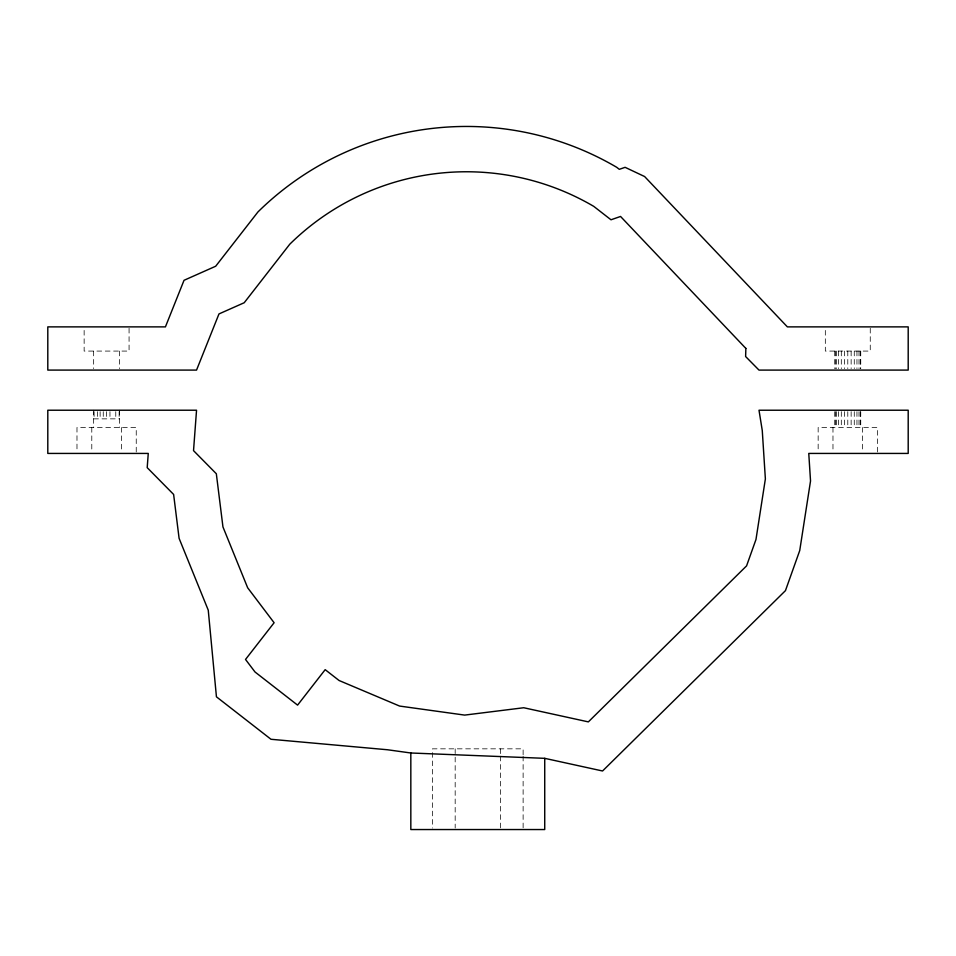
<?xml version="1.0" encoding="UTF-8"?>
<svg xmlns="http://www.w3.org/2000/svg" width="956" height="956" viewBox="0 0 956 956"><rect width="100%" height="100%" fill="white"/><g stroke="black" fill="none" stroke-linecap="round" stroke-linejoin="round"><path stroke-width="0.72" stroke-dasharray="4.78 3.58" d="M93.652 418.859L119.572 418.859M877.417 451.985L877.417 427.499L818.157 427.499L818.157 451.985M870.259 328.302L870.259 351.079L825.327 351.079L825.327 328.302M862.611 427.499L862.611 451.985M860.747 351.079L860.747 368.622M860.747 411.666L860.747 427.499M860.304 351.079L860.304 368.622M860.304 411.666L860.304 427.499M859.014 351.079L859.014 368.622M859.014 411.666L859.014 427.499M856.958 351.079L856.958 368.622M856.958 411.666L856.958 427.499M854.27 351.079L854.27 368.622M854.27 411.666L854.27 427.499M851.139 351.079L851.139 368.622M851.139 411.666L851.139 427.499M847.793 351.079L847.793 368.622M847.793 411.666L847.793 427.499M844.435 351.079L844.435 368.622M844.435 411.666L844.435 427.499M841.304 351.079L841.304 368.622M841.304 411.666L841.304 427.499M838.627 351.079L838.627 368.622M838.627 411.666L838.627 427.499M836.56 351.079L836.56 368.622M836.56 411.666L836.56 427.499M835.269 351.079L835.269 368.622M835.269 411.666L835.269 427.499M834.827 351.079L834.827 368.622M834.827 411.666L834.827 427.499M832.975 427.499L832.975 451.985M523.123 754.702L523.123 748.835L432.423 748.835L432.423 828.075M523.123 756.172L523.123 828.075M500.37 748.835L500.37 754.702M500.37 756.172L500.37 828.075M455.175 748.835L455.175 828.075M136.242 451.985L136.242 427.499L76.982 427.499L76.982 451.985M129.072 328.302L129.072 351.079L84.14 351.079L84.14 328.302M121.424 427.499L121.424 451.985M119.572 351.079L119.572 368.622M119.572 410.22L119.572 427.499M119.13 411.666L119.13 418.859M115.772 411.666L115.772 418.859M109.964 411.666L109.964 418.859M106.606 411.666L106.606 418.859M103.26 411.666L103.26 418.859M100.129 411.666L100.129 418.859M97.44 411.666L97.44 418.859M94.094 411.666L94.094 418.859M93.652 351.079L93.652 368.622M93.652 410.22L93.652 427.499M91.788 427.499L91.788 451.985"/><path stroke-width="1.43" d="M410.829 752.993L544.729 758.335L602.555 770.99L785.45 590.641L799.73 550.56L810.533 480.964L808.764 453.431L908.2 453.431L908.2 410.22L759.004 410.232L762.267 430.511L765.374 478.932L755.981 539.471L746.576 565.868L588.358 721.888L523.721 707.739L464.676 715.1L399.608 706.066L339.105 680.517L325.171 669.666L297.579 705.122L255.013 671.984L245.525 659.449L274.109 622.738L247.664 587.785L222.951 526.923L216.331 473.758L193.53 450.635L196.542 410.22L47.8 410.22L47.8 453.431L148.264 453.431L147.2 467.651L173.622 494.443L179.095 538.348L208.253 610.167L216.438 696.816L270.99 739.275L387.574 749.767L410.829 752.993L410.829 829.545L544.729 829.545L544.729 758.335M745.859 348.414L745.62 356.54L759.004 370.103L908.2 370.091L908.2 326.88L787.374 326.88L644.607 176.537L625.093 167.324L619.321 169.332L616.68 167.276A296.922 296.922 0 0 0 257.941 211.957L215.686 266.234L184.03 280.299L165.424 326.88L47.8 326.88L47.8 370.091L196.542 370.091L218.972 313.938L244.222 302.729L289.764 244.222A251.595 251.595 0 0 1 593.748 206.365L610.992 219.784L620.552 216.462L745.859 348.414"/></g></svg>
